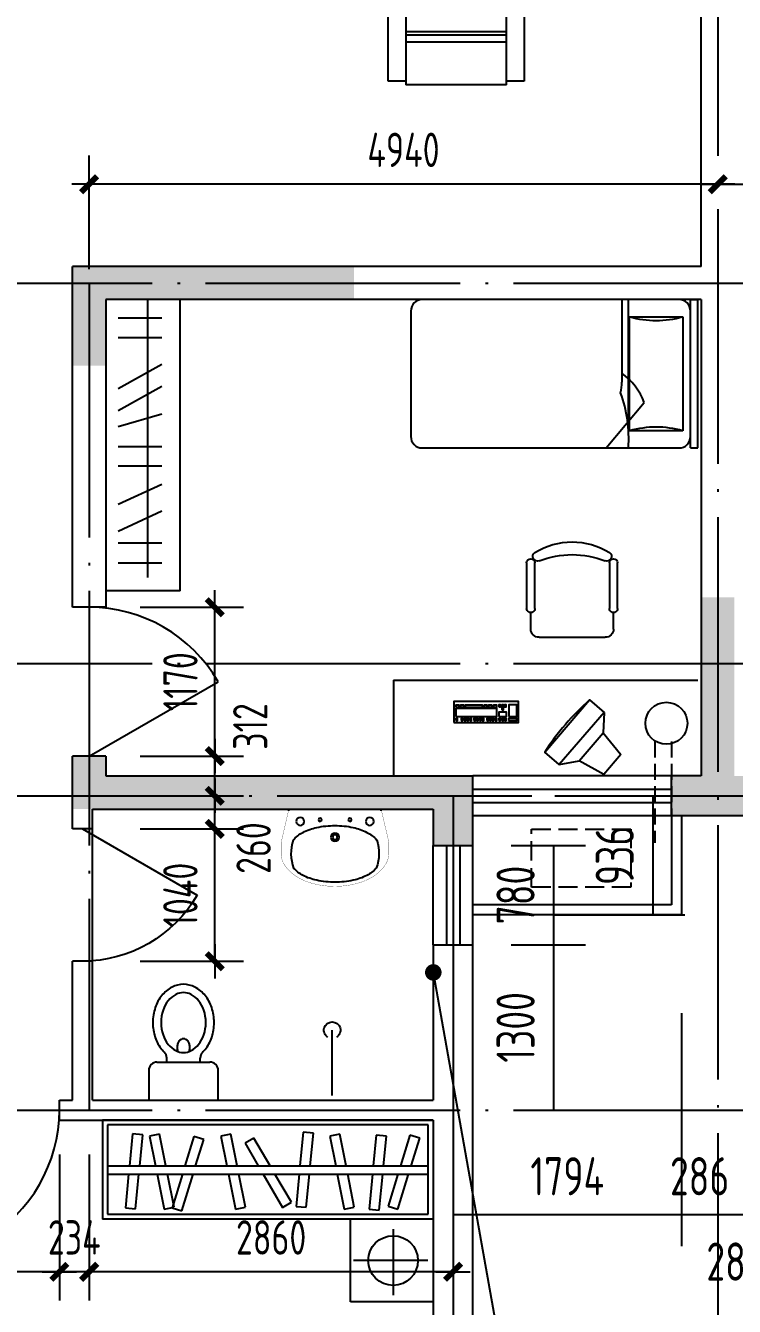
# Model space of a CAD drawing. Extents: x -726032 to 135930, y -151624 to 587044.
# Drawn here: x -463956 to -458387, y 466864 to 476930 of the extents above; entities that cross this region are included whole.
import ezdxf
from ezdxf.enums import TextEntityAlignment as Align

# ---------------------------------------------------------------- set-up
doc = ezdxf.new("R2010")
doc.units = 0
doc.header["$LTSCALE"] = 1000
doc.header["$MEASUREMENT"] = 0
doc.linetypes.add('DASH', pattern=[0.35, 0.25, -0.1])
doc.linetypes.add('DOTE', pattern=[2.42, 2, -0.2, 0.02, -0.2])
doc.layers.get('0').update_dxf_attribs({"linetype": 'CONTINUOUS'})
doc.layers.get('DEFPOINTS').update_dxf_attribs({"color": 1, "linetype": 'CONTINUOUS'})
for name, color, linetype in [('COLUMN', 170, 'CONTINUOUS'), ('DOTE', 8, 'DOTE'), ('GROUND', 45, 'CONTINUOUS'), ('LVTRY', 6, 'CONTINUOUS'), ('PUB_DIM', 245, 'CONTINUOUS'), ('ROOF', 4, 'CONTINUOUS'), ('WALL', 255, 'CONTINUOUS'), ('WINDOW', 155, 'CONTINUOUS'), ('WINDOW_TEXT', 7, 'CONTINUOUS'), ('家具', 252, 'CONTINUOUS'), ('引线', 213, 'CONTINUOUS'), ('空调', 245, 'CONTINUOUS')]:
    doc.layers.add(name, color=color, linetype=linetype)
doc.styles.add('DIM_FONT', font='isocp.shx', dxfattribs={"width": 0.8})
doc.styles.add('SIMPLEX', font='SIMPLEX.SHX')
doc.dimstyles.new('DIMA', dxfattribs={"dimtxt": 300, "dimasz": 1, "dimexe": 250, "dimexo": 300, "dimgap": 150, "dimtad": 1, "dimdec": 0, "dimzin": 0, "dimdsep": 46, "dimtxsty": 'DIM_FONT', "dimcen": 0.09, "dimse1": 1, "dimclrt": 142, "dimadec": 0, "dimazin": 0, "dimtfac": 1, "dimtdec": 0, "dimtix": 1, "dimtmove": 2, "dimatfit": 3, "dimfxl": 1, "dimtolj": 1, "dimtzin": 0, "dimarcsym": 0})
doc.dimstyles.new('DIMB', dxfattribs={"dimtxt": 300, "dimasz": 1, "dimexe": 250, "dimexo": 300, "dimgap": 150, "dimtad": 1, "dimdec": 0, "dimzin": 0, "dimdsep": 46, "dimtxsty": 'DIM_FONT', "dimcen": 0.09, "dimse2": 1, "dimclrt": 142, "dimadec": 0, "dimazin": 0, "dimtfac": 1, "dimtdec": 0, "dimtix": 1, "dimtmove": 2, "dimatfit": 3, "dimfxl": 1, "dimtolj": 1, "dimtzin": 0, "dimarcsym": 0})
doc.dimstyles.new('DIMN', dxfattribs={"dimtxt": 300, "dimasz": 1, "dimexe": 250, "dimexo": 300, "dimgap": 150, "dimtad": 1, "dimdec": 0, "dimzin": 0, "dimdsep": 46, "dimtxsty": 'DIM_FONT', "dimcen": 0.09, "dimclrt": 142, "dimadec": 0, "dimazin": 0, "dimtfac": 1, "dimtdec": 0, "dimtix": 1, "dimtmove": 2, "dimatfit": 3, "dimfxl": 1, "dimtolj": 1, "dimtzin": 0, "dimarcsym": 0})

# ---------------------------------------------------------------- blocks, each defined once
blk = doc.blocks.new('*D2424')
at = {"layer": 'DEFPOINTS', "color": 0, "transparency": 16777216}
for p in [(-458517, 469468), (-458231, 469468), (-458231, 467587)]:
    blk.add_point(p, dxfattribs=at)
at = {"layer": 'PUB_DIM', "color": 0, "lineweight": -2, "transparency": 16777216}
for p, q in [((-458231, 469168), (-458231, 467337)), ((-458518, 467587), (-458519, 467587)), ((-458517, 467587), (-458231, 467587)), ((-458230, 467587), (-458229, 467587))]:
    blk.add_line(p, q, dxfattribs=at)
at = {"layer": 'PUB_DIM', "color": 0, "transparency": 16777216}
for points in [[(-458518, 467587), (-458518, 467586), (-458517, 467587)], [(-458230, 467587), (-458230, 467586), (-458231, 467587)]]:
    blk.add_solid(points, dxfattribs=at)
at = {"layer": 'PUB_DIM', "color": 142, "transparency": 16777216, "insert": (-458374, 467216), "char_height": 300, "attachment_point": 5, "style": 'DIM_FONT'}
blk.add_mtext('\\A1;286', dxfattribs=at)
blk = doc.blocks.new('*D3767')
at = {"layer": 'DEFPOINTS', "color": 0, "transparency": 16777216}
for p in [(-458803, 469468), (-458517, 469468), (-458517, 467587)]:
    blk.add_point(p, dxfattribs=at)
at = {"layer": 'PUB_DIM', "color": 0, "lineweight": -2, "transparency": 16777216}
for p, q in [((-458803, 469168), (-458803, 467337)), ((-458804, 467587), (-458805, 467587)), ((-458803, 467587), (-458517, 467587)), ((-458516, 467587), (-458515, 467587))]:
    blk.add_line(p, q, dxfattribs=at)
at = {"layer": 'PUB_DIM', "color": 0, "transparency": 16777216}
for points in [[(-458804, 467587), (-458804, 467586), (-458803, 467587)], [(-458516, 467587), (-458516, 467586), (-458517, 467587)]]:
    blk.add_solid(points, dxfattribs=at)
at = {"layer": 'PUB_DIM', "color": 142, "transparency": 16777216, "insert": (-458660, 467887), "char_height": 300, "attachment_point": 5, "style": 'DIM_FONT'}
blk.add_mtext('\\A1;286', dxfattribs=at)
blk = doc.blocks.new('_LV5')
for p, q in [((210.1, 0), (-210.1, 0)), ((-210.1, 0), (-210.1, -180)), ((210.1, -180), (210.1, 0)), ((160.1, -230), (-160.1, -230)), ((-101.4, -230), (-101.4, -254.3)), ((101.4, -230), (101.4, -254.1))]:
    blk.add_line(p, q)
blk.add_lwpolyline([(-135.1, -469.4, 0.080312), (-123, -544.2, 0.089014), (-91.8, -601.5, 0.104918), (-45.6, -639.3, 0.119812), (0.1, -650.4, 0.119812), (45.8, -639.3, 0.104918), (92, -601.5, 0.089014), (123.2, -544.2, 0.080312), (135.3, -469.4, 0.080312), (123.2, -394.6, 0.089014), (92, -337.3, 0.104918), (45.8, -299.5, 0.119812), (0.1, -288.4, 0.119812), (-45.6, -299.5, 0.104918), (-91.8, -337.3, 0.089014), (-123, -394.6, 0.080312)], format="xyb", close=True)
for points in [[(-38.7, -318.5, 0.073567), (-35.6, -339.5, 0.084454), (-27.4, -356, 0.10642), (-14.1, -367.8, 0.129709), (0, -371.5, 0.129709), (14.1, -367.8, 0.10642), (27.4, -356, 0.084454), (35.6, -339.5, 0.073567), (38.7, -318.5, 0.073567), (35.6, -297.5, 0.014016), (34.7, -294.6, 0.10642)], [(-34.7, -294.7, 0.013578), (-35.6, -297.5, 0.073567), (-38.7, -318.5, 0.073567)]]:
    blk.add_lwpolyline(points, format="xyb")
for centre, radius, start, end in [((-160.1, -180), 50, 180, 270), ((160.1, -180), 50, 270, 0), ((52.2, -452.8), 234.6, 141.28635, 161.63333), ((20.4, -427.3), 193.8, 134.81437, 141.28635), ((-151.4, -254.3), 50, 314.81437, 0), ((151.4, -254.1), 50, 180, 225.25549), ((-20.2, -427.3), 193.8, 38.71365, 45.25549), ((-52, -452.8), 234.6, 18.36667, 38.71365), ((102.3, -469.4), 287.4, 161.63333, 180), ((-102.1, -469.4), 287.4, 0, 18.36667), ((102.3, -469.4), 287.4, 180, 198.36667), ((-102.1, -469.4), 287.4, 341.63333, 0), ((52.2, -486), 234.6, 198.36667, 218.71365), ((-52, -486), 234.6, 321.28635, 341.63333), ((20.4, -511.6), 193.8, 218.71365, 242.67141), ((0.1, -550.8), 149.6, 242.67141, 270), ((0.1, -550.8), 149.6, 270, 297.32859), ((-20.2, -511.6), 193.8, 297.32859, 321.28635)]:
    blk.add_arc(centre, radius, start, end)
blk = doc.blocks.new('*D2426')
at = {"layer": 'DEFPOINTS', "color": 0, "transparency": 16777216}
for p in [(-460441, 469707), (-459806, 469707), (-460441, 468407)]:
    blk.add_point(p, dxfattribs=at)
at = {"layer": 'PUB_DIM', "color": 0, "lineweight": -2, "transparency": 16777216}
for p, q in [((-460141, 469707), (-459556, 469707)), ((-459806, 468408), (-459806, 469706))]:
    blk.add_line(p, q, dxfattribs=at)
at = {"layer": 'PUB_DIM', "color": 0, "transparency": 16777216}
for points in [[(-459806, 469706), (-459806, 469706), (-459806, 469707)], [(-459806, 468408), (-459806, 468408), (-459806, 468407)]]:
    blk.add_solid(points, dxfattribs=at)
at = {"layer": 'PUB_DIM', "color": 142, "transparency": 16777216, "insert": (-460106, 469057), "char_height": 300, "attachment_point": 5, "rotation": 90, "style": 'DIM_FONT'}
blk.add_mtext('\\A1;1300', dxfattribs=at)
blk = doc.blocks.new('*D1191')
at = {"layer": 'DEFPOINTS', "color": 0, "transparency": 16777216}
for p in [(-460597, 469468), (-458803, 469468), (-458803, 467587)]:
    blk.add_point(p, dxfattribs=at)
at = {"layer": 'PUB_DIM', "color": 0, "lineweight": -2, "transparency": 16777216}
for p, q in [((-460597, 469168), (-460597, 467337)), ((-458803, 469168), (-458803, 467337)), ((-460596, 467587), (-458804, 467587))]:
    blk.add_line(p, q, dxfattribs=at)
at = {"layer": 'PUB_DIM', "color": 0, "transparency": 16777216}
for points in [[(-460596, 467587), (-460596, 467586), (-460597, 467587)], [(-458804, 467587), (-458804, 467586), (-458803, 467587)]]:
    blk.add_solid(points, dxfattribs=at)
at = {"layer": 'PUB_DIM', "color": 142, "transparency": 16777216, "insert": (-459700, 467887), "char_height": 300, "attachment_point": 5, "style": 'DIM_FONT'}
blk.add_mtext('\\A1;1794', dxfattribs=at)
blk = doc.blocks.new('_LV10')
blk.add_line((0, -37), (0, -432))
blk.add_arc((0, -432), 50, 121.03319, 58.96681)
blk = doc.blocks.new('_DIMX')
blk.add_line((-150, 0), (150, 0))
at = {"const_width": 50}
blk.add_lwpolyline([(-70, -70), (70, 70)], dxfattribs=at)
blk = doc.blocks.new('*D2429')
at = {"layer": 'DEFPOINTS', "color": 0, "transparency": 16777216}
for p in [(-463457, 468329), (-460597, 468329), (-463457, 467136)]:
    blk.add_point(p, dxfattribs=at)
at = {"layer": 'PUB_DIM', "color": 0, "lineweight": -2, "transparency": 16777216}
for p, q in [((-463457, 468059), (-463457, 466911)), ((-460598, 467136), (-463456, 467136))]:
    blk.add_line(p, q, dxfattribs=at)
at = {"layer": 'PUB_DIM', "color": 0, "lineweight": -2, "transparency": 16777216, "xscale": 0.9, "yscale": 0.9, "zscale": 0.9, "rotation": 180}
blk.add_blockref('_DIMX', (-463457, 467136), dxfattribs=at)
at = {"layer": 'PUB_DIM', "color": 0, "lineweight": -2, "transparency": 16777216, "xscale": 0.9, "yscale": 0.9, "zscale": 0.9}
blk.add_blockref('_DIMX', (-460597, 467136), dxfattribs=at)
at = {"layer": 'PUB_DIM', "color": 142, "transparency": 16777216, "insert": (-462027, 467406), "char_height": 270, "attachment_point": 5, "style": 'DIM_FONT'}
blk.add_mtext('\\A1;2860', dxfattribs=at)
blk = doc.blocks.new('*D2430')
at = {"layer": 'DEFPOINTS', "color": 0, "transparency": 16777216}
for p in [(-464861, 468329), (-463691, 468329), (-464861, 467136)]:
    blk.add_point(p, dxfattribs=at)
at = {"layer": 'PUB_DIM', "color": 0, "lineweight": -2, "transparency": 16777216}
for p, q in [((-464861, 468059), (-464861, 466911)), ((-463692, 467136), (-464860, 467136))]:
    blk.add_line(p, q, dxfattribs=at)
at = {"layer": 'PUB_DIM', "color": 0, "lineweight": -2, "transparency": 16777216, "xscale": 0.9, "yscale": 0.9, "zscale": 0.9, "rotation": 180}
blk.add_blockref('_DIMX', (-464861, 467136), dxfattribs=at)
at = {"layer": 'PUB_DIM', "color": 0, "lineweight": -2, "transparency": 16777216, "xscale": 0.9, "yscale": 0.9, "zscale": 0.9}
blk.add_blockref('_DIMX', (-463691, 467136), dxfattribs=at)
at = {"layer": 'PUB_DIM', "color": 142, "transparency": 16777216, "insert": (-464276, 467406), "char_height": 270, "attachment_point": 5, "style": 'DIM_FONT'}
blk.add_mtext('\\A1;1170', dxfattribs=at)
blk = doc.blocks.new('_DBLK')
blk.add_line((-0.5, 0), (0, -0.866))
blk.add_arc((-0.5, 0), 1, 300, 0)
at = {"layer": 'WINDOW_TEXT', "style": 'SIMPLEX', "flags": 9}
blk.add_attdef('A', text='', height=1, dxfattribs=at).set_placement((0, 1.5), align=Align.MIDDLE)
blk = doc.blocks.new('*D2431')
at = {"layer": 'DEFPOINTS', "color": 0, "transparency": 16777216}
for p in [(-463691, 468329), (-463457, 468329), (-463691, 467136)]:
    blk.add_point(p, dxfattribs=at)
at = {"layer": 'PUB_DIM', "color": 0, "lineweight": -2, "transparency": 16777216}
for p, q in [((-463691, 468059), (-463691, 466911)), ((-463692, 467136), (-463693, 467136)), ((-463457, 467136), (-463691, 467136)), ((-463456, 467136), (-463455, 467136))]:
    blk.add_line(p, q, dxfattribs=at)
at = {"layer": 'PUB_DIM', "color": 0, "lineweight": -2, "transparency": 16777216, "xscale": 0.9, "yscale": 0.9, "zscale": 0.9}
blk.add_blockref('_DIMX', (-463691, 467136), dxfattribs=at)
at = {"layer": 'PUB_DIM', "color": 0, "lineweight": -2, "transparency": 16777216, "xscale": 0.9, "yscale": 0.9, "zscale": 0.9, "rotation": 180}
blk.add_blockref('_DIMX', (-463457, 467136), dxfattribs=at)
at = {"layer": 'PUB_DIM', "color": 142, "transparency": 16777216, "insert": (-463574, 467406), "char_height": 270, "attachment_point": 5, "style": 'DIM_FONT'}
blk.add_mtext('\\A1;234', dxfattribs=at)
blk = doc.blocks.new('*D2446')
at = {"layer": 'DEFPOINTS', "color": 0, "transparency": 16777216}
for p in [(-453577, 475684), (-458517, 474747), (-453577, 474747)]:
    blk.add_point(p, dxfattribs=at)
at = {"layer": 'PUB_DIM', "color": 0, "lineweight": -2, "transparency": 16777216}
for p, q in [((-453577, 475017), (-453577, 475909)), ((-458516, 475684), (-453578, 475684))]:
    blk.add_line(p, q, dxfattribs=at)
at = {"layer": 'PUB_DIM', "color": 0, "lineweight": -2, "transparency": 16777216, "xscale": 0.9, "yscale": 0.9, "zscale": 0.9, "rotation": 180}
blk.add_blockref('_DIMX', (-458517, 475684), dxfattribs=at)
at = {"layer": 'PUB_DIM', "color": 0, "lineweight": -2, "transparency": 16777216, "xscale": 0.9, "yscale": 0.9, "zscale": 0.9}
blk.add_blockref('_DIMX', (-453577, 475684), dxfattribs=at)
at = {"layer": 'PUB_DIM', "color": 142, "transparency": 16777216, "insert": (-456047, 475954), "char_height": 270, "attachment_point": 5, "style": 'DIM_FONT'}
blk.add_mtext('\\A1;4940', dxfattribs=at)
blk = doc.blocks.new('*D2447')
at = {"layer": 'DEFPOINTS', "color": 0, "transparency": 16777216}
for p in [(-463327, 472359), (-462470, 472359), (-463327, 471189)]:
    blk.add_point(p, dxfattribs=at)
at = {"layer": 'PUB_DIM', "color": 0, "lineweight": -2, "transparency": 16777216}
for p, q in [((-463057, 472359), (-462245, 472359)), ((-462470, 471190), (-462470, 472358))]:
    blk.add_line(p, q, dxfattribs=at)
at = {"layer": 'PUB_DIM', "color": 0, "lineweight": -2, "transparency": 16777216, "xscale": 0.9, "yscale": 0.9, "zscale": 0.9}
for p, rotation in [((-462470, 472359), 90), ((-462470, 471189), 270)]:
    blk.add_blockref('_DIMX', p, dxfattribs=dict(at, rotation=rotation))
at = {"layer": 'PUB_DIM', "color": 142, "transparency": 16777216, "insert": (-462740, 471774), "char_height": 270, "attachment_point": 5, "rotation": 90, "style": 'DIM_FONT'}
blk.add_mtext('\\A1;1170', dxfattribs=at)
blk = doc.blocks.new('*D2448')
at = {"layer": 'DEFPOINTS', "color": 0, "transparency": 16777216}
for p in [(-463327, 471189), (-462470, 471189), (-463327, 470877)]:
    blk.add_point(p, dxfattribs=at)
at = {"layer": 'PUB_DIM', "color": 0, "lineweight": -2, "transparency": 16777216}
for p, q in [((-463057, 471189), (-462245, 471189)), ((-462470, 470878), (-462470, 471188))]:
    blk.add_line(p, q, dxfattribs=at)
at = {"layer": 'PUB_DIM', "color": 0, "lineweight": -2, "transparency": 16777216, "xscale": 0.9, "yscale": 0.9, "zscale": 0.9}
for p, rotation in [((-462470, 471189), 90), ((-462470, 470877), 270)]:
    blk.add_blockref('_DIMX', p, dxfattribs=dict(at, rotation=rotation))
at = {"layer": 'PUB_DIM', "color": 142, "transparency": 16777216, "insert": (-462191, 471422), "char_height": 270, "attachment_point": 5, "rotation": 90, "style": 'DIM_FONT'}
blk.add_mtext('\\A1;312', dxfattribs=at)
blk = doc.blocks.new('*D2449')
at = {"layer": 'DEFPOINTS', "color": 0, "transparency": 16777216}
for p in [(-463327, 470877), (-462470, 470877), (-463327, 470617)]:
    blk.add_point(p, dxfattribs=at)
at = {"layer": 'PUB_DIM', "color": 0, "lineweight": -2, "transparency": 16777216}
for p, q in [((-463057, 470877), (-462245, 470877)), ((-462470, 470878), (-462470, 470879)), ((-462470, 470617), (-462470, 470877)), ((-462470, 470616), (-462470, 470615))]:
    blk.add_line(p, q, dxfattribs=at)
at = {"layer": 'PUB_DIM', "color": 0, "lineweight": -2, "transparency": 16777216, "xscale": 0.9, "yscale": 0.9, "zscale": 0.9}
for p, rotation in [((-462470, 470877), 270), ((-462470, 470617), 90)]:
    blk.add_blockref('_DIMX', p, dxfattribs=dict(at, rotation=rotation))
at = {"layer": 'PUB_DIM', "color": 142, "transparency": 16777216, "insert": (-462165, 470466), "char_height": 270, "attachment_point": 5, "rotation": 90, "style": 'DIM_FONT'}
blk.add_mtext('\\A1;260', dxfattribs=at)
blk = doc.blocks.new('*D1208')
at = {"layer": 'DEFPOINTS', "color": 0, "transparency": 16777216}
for p in [(-463327, 470617), (-462470, 470617), (-463327, 469577)]:
    blk.add_point(p, dxfattribs=at)
at = {"layer": 'PUB_DIM', "color": 0, "lineweight": -2, "transparency": 16777216}
for p, q in [((-463057, 470617), (-462245, 470617)), ((-462470, 469578), (-462470, 470616)), ((-463057, 469577), (-462245, 469577))]:
    blk.add_line(p, q, dxfattribs=at)
at = {"layer": 'PUB_DIM', "color": 0, "lineweight": -2, "transparency": 16777216, "xscale": 0.9, "yscale": 0.9, "zscale": 0.9}
for p, rotation in [((-462470, 470617), 90), ((-462470, 469577), 270)]:
    blk.add_blockref('_DIMX', p, dxfattribs=dict(at, rotation=rotation))
at = {"layer": 'PUB_DIM', "color": 142, "transparency": 16777216, "insert": (-462740, 470097), "char_height": 270, "attachment_point": 5, "rotation": 90, "style": 'DIM_FONT'}
blk.add_mtext('\\A1;1040', dxfattribs=at)
blk = doc.blocks.new('M_E11')
for p, q in [((-280, -10), (-280, 0)), ((280, 0), (280, -10)), ((-250.5, -188.9), (-250.5, -185.7)), ((-247.8, -182.8), (-250.2, -184.9))]:
    blk.add_line(p, q)
at = {"const_width": 1.5}
for points in [[(-280, 0), (280, 0)], [(-325.7, -199.5), (-280, -5)], [(325.7, -203.7), (280, -5)]]:
    blk.add_lwpolyline(points, dxfattribs=at)
for points in [[(253, -188.3, 0.098208), (193.2, -140.8, 0.066287), (110.4, -111.4, 0.052428), (0, -99.8, 0.052428), (-110.4, -111.4, 0.066287), (-193.2, -140.8, 0.093876), (-250.8, -185.7, 0.171377)], [(-249.5, -357.7, 0.091341), (-193.2, -401.2, 0.066287), (-110.4, -430.6, 0.052428), (0, -442.2, 0.052428), (110.4, -430.6, 0.066287), (193.2, -401.2, 0.091756), (249.7, -357.5, 0.171377)]]:
    blk.add_lwpolyline(points, format="xyb")
for points in [[(-325.7, -199.5, 0.008223), (-325.7, -203.7, 0.149285)], [(-325.7, -265.7, 0.149285), (-304.4, -336.6, 0.107079), (-230.9, -407.7, 0.075625), (-131, -450.5, 0.062436), (-0.8, -467.3, 0.062436), (129.6, -451.5, 0.075625), (229.8, -409.6, 0.107079), (303.8, -339.1, 0.149285), (325.7, -268.3, 0.005205), (325.7, -265.7, 0.086596)]]:
    blk.add_lwpolyline(points, format="xyb", dxfattribs=at)
at = {"const_width": 1.5, "flags": 128}
for points in [[(-325.7, -203.7), (-325.7, -268.3)], [(325.7, -203.7), (325.7, -268.3)]]:
    blk.add_lwpolyline(points, dxfattribs=at)
at = {"flags": 128}
for points in [[(-253, -188.3, 0.172546), (-249.7, -357.5, 0.726395)], [(253, -188.3, -0.172546), (249.7, -357.5, -0.726395)]]:
    blk.add_lwpolyline(points, format="xyb", dxfattribs=at)
for centre, radius in [((-210, -75), 24), ((-210, -75), 24), ((-210, -75), 24), ((-90, -65), 10), ((90, -65), 10), ((210, -75), 24), ((0, -170), 25), ((0, -170), 15)]:
    blk.add_circle(centre, radius)
blk.add_arc((-249.5, -185.7), 1, 131.32236, 180)
at = {"width": 0.8, "flags": 9}
for tag in ['XSIZE', 'YSIZE']:
    blk.add_attdef(tag, (0, 0), '', height=0.5, dxfattribs=at)
blk = doc.blocks.new('_WBLK')
for p, q in [((-0.5, 0.5), (0.5, 0.5)), ((0.5, 0.1667), (-0.5, 0.1667)), ((0.5, -0.1667), (-0.5, -0.1667)), ((-0.5, -0.5), (0.5, -0.5))]:
    blk.add_line(p, q)
at = {"layer": 'WINDOW_TEXT', "style": 'SIMPLEX', "flags": 9}
blk.add_attdef('A', text='', height=1, dxfattribs=at).set_placement((0, 1.5), align=Align.MIDDLE)
blk = doc.blocks.new('*D2456')
at = {"layer": 'DEFPOINTS', "color": 0, "transparency": 16777216}
for p in [(-463457, 475684), (-463457, 474747), (-458517, 474747)]:
    blk.add_point(p, dxfattribs=at)
at = {"layer": 'PUB_DIM', "color": 0, "lineweight": -2, "transparency": 16777216}
for p, q in [((-463457, 475017), (-463457, 475909)), ((-458518, 475684), (-463456, 475684))]:
    blk.add_line(p, q, dxfattribs=at)
at = {"layer": 'PUB_DIM', "color": 0, "lineweight": -2, "transparency": 16777216, "xscale": 0.9, "yscale": 0.9, "zscale": 0.9, "rotation": 180}
blk.add_blockref('_DIMX', (-463457, 475684), dxfattribs=at)
at = {"layer": 'PUB_DIM', "color": 0, "lineweight": -2, "transparency": 16777216, "xscale": 0.9, "yscale": 0.9, "zscale": 0.9}
blk.add_blockref('_DIMX', (-458517, 475684), dxfattribs=at)
at = {"layer": 'PUB_DIM', "color": 142, "transparency": 16777216, "insert": (-460987, 475954), "char_height": 270, "attachment_point": 5, "style": 'DIM_FONT'}
blk.add_mtext('\\A1;4940', dxfattribs=at)
blk = doc.blocks.new('*D1213')
at = {"layer": 'DEFPOINTS', "color": 0, "transparency": 16777216}
for p in [(-460441, 470487), (-459806, 470487), (-460441, 469707)]:
    blk.add_point(p, dxfattribs=at)
at = {"layer": 'PUB_DIM', "color": 0, "lineweight": -2, "transparency": 16777216}
for p, q in [((-460141, 470487), (-459556, 470487)), ((-459806, 469708), (-459806, 470486)), ((-460141, 469707), (-459556, 469707))]:
    blk.add_line(p, q, dxfattribs=at)
at = {"layer": 'PUB_DIM', "color": 0, "transparency": 16777216}
for points in [[(-459806, 470486), (-459806, 470486), (-459806, 470487)], [(-459806, 469708), (-459806, 469708), (-459806, 469707)]]:
    blk.add_solid(points, dxfattribs=at)
at = {"layer": 'PUB_DIM', "color": 142, "transparency": 16777216, "insert": (-460106, 470097), "char_height": 300, "attachment_point": 5, "rotation": 90, "style": 'DIM_FONT'}
blk.add_mtext('\\A1;780', dxfattribs=at)
blk = doc.blocks.new('*D1214')
at = {"layer": 'DEFPOINTS', "color": 0, "transparency": 16777216}
for p in [(-460097, 470877), (-460097, 469941), (-459027, 469941)]:
    blk.add_point(p, dxfattribs=at)
at = {"layer": 'PUB_DIM', "color": 0, "lineweight": -2, "transparency": 16777216}
for p, q in [((-459797, 470877), (-458777, 470877)), ((-459027, 470876), (-459027, 469942)), ((-459797, 469941), (-458777, 469941))]:
    blk.add_line(p, q, dxfattribs=at)
at = {"layer": 'PUB_DIM', "color": 0, "transparency": 16777216}
for points in [[(-459027, 470876), (-459026, 470876), (-459027, 470877)], [(-459027, 469942), (-459026, 469942), (-459027, 469941)]]:
    blk.add_solid(points, dxfattribs=at)
at = {"layer": 'PUB_DIM', "color": 142, "transparency": 16777216, "insert": (-459327, 470409), "char_height": 300, "attachment_point": 5, "rotation": 90, "style": 'DIM_FONT'}
blk.add_mtext('\\A1;936', dxfattribs=at)
blk = doc.blocks.new('M_C32CXI')
for p, q in [((-188.1, 275), (86.9, 275)), ((211.9, 250), (111.9, 250)), ((86.9, 225), (-188.1, 225)), ((261.9, 200), (261.9, -200)), ((-188.1, -225), (86.9, -225)), ((86.9, -275), (-188.1, -275)), ((211.9, -250), (111.9, -250))]:
    blk.add_line(p, q)
for centre, radius, start, end in [((-226.8, 210.2), 28.1, 338.76069, 148.10921), ((-188.1, 250), 25, 90, 270), ((86.9, 250), 25, 270, 90), ((211.9, 200), 50, 0, 90), ((111, 0), 425.9, 148.10921, 211.89079), ((314, 0), 552.1, 158.76069, 201.23931), ((-226.8, -210.2), 28.1, 211.89079, 21.23931), ((-188.1, -250), 25, 90, 270), ((86.9, -250), 25, 270, 90), ((211.9, -200), 50, 270, 0)]:
    blk.add_arc(centre, radius, start, end)
at = {"width": 0.8, "flags": 9}
for tag in ['XSIZE', 'YSIZE']:
    blk.add_attdef(tag, (0, 0), '', height=0.5, dxfattribs=at)
blk = doc.blocks.new('A$C3D9F154E')
at = {"layer": '家具', "linetype": 'ByBlock'}
for p, q in [((1000, 3110), (1108.1, 3110)), ((1000, 2634.5), (1000, 3110)), ((1108.1, 3131.6), (1108.1, 2418.4)), ((1108.1, 3131.6), (1715, 3131.6)), ((1715, 2418.4), (1715, 3131.6)), ((1715, 3110), (1823.1, 3110)), ((1823.1, 3110), (1823.1, 2634.5)), ((1715, 2872.2), (1108.1, 2872.2)), ((1715, 2829), (1108.1, 2829)), ((1715, 2809.7), (1108.1, 2809.7)), ((1043.3, 2612.9), (1000, 2634.5)), ((1086.5, 2612.9), (1108.1, 2634.5)), ((1736.6, 2612.9), (1715, 2634.5)), ((1823.1, 2634.5), (1779.8, 2612.9)), ((1043.3, 2612.9), (1086.5, 2612.9)), ((1043.3, 2612.9), (1043.3, 2548)), ((1779.8, 2612.9), (1736.6, 2612.9)), ((1779.8, 2612.9), (1779.8, 2548)), ((1108.1, 2548), (1043.3, 2548)), ((1779.8, 2548), (1715, 2548)), ((1715, 2418.4), (1108.1, 2418.4)), ((1108.1, 0), (1108.1, 713.2)), ((1715, 713.2), (1108.1, 713.2)), ((1715, 713.2), (1715, 0)), ((1043.3, 518.7), (1043.3, 583.5)), ((1108.1, 583.5), (1043.3, 583.5)), ((1779.8, 583.5), (1715, 583.5)), ((1779.8, 518.7), (1779.8, 583.5)), ((1043.3, 518.7), (1000, 497.1)), ((1000, 497.1), (1000, 21.6)), ((1043.3, 518.7), (1086.5, 518.7)), ((1086.5, 518.7), (1108.1, 497.1)), ((1736.6, 518.7), (1715, 497.1)), ((1779.8, 518.7), (1736.6, 518.7)), ((1823.1, 497.1), (1779.8, 518.7)), ((1823.1, 21.6), (1823.1, 497.1)), ((1715, 321.9), (1108.1, 321.9)), ((1715, 302.6), (1108.1, 302.6)), ((1715, 259.4), (1108.1, 259.4)), ((1000, 21.6), (1108.1, 21.6)), ((1108.1, 0), (1715, 0)), ((1715, 21.6), (1823.1, 21.6))]:
    blk.add_line(p, q, dxfattribs=at)
at = {"layer": '家具'}
for p, q in [((545.9, 2267.8), (545.9, 2224.6)), ((610.7, 2203), (43.2, 2203)), ((64.8, 693.4), (64.8, 2203)), ((216.1, 2203), (216.1, 693.4)), ((259.4, 2203), (259.4, 693.4)), ((364.5, 2203), (364.5, 693.4)), ((545.9, 2224.6), (559, 2203)), ((1183.6, 2109.5), (1611.1, 2109.5)), ((1140.8, 2066.8), (1140.8, 1043.5)), ((1653.8, 2066.8), (1653.8, 1043.5)), ((1192.1, 1968.4), (1192.1, 1141.8)), ((1226.3, 2002.6), (1568.3, 2002.6)), ((1231.6, 2002.6), (1602.5, 1591.7)), ((1410.7, 2002.6), (1602.5, 1770.8)), ((1602.5, 1968.4), (1602.5, 1141.8)), ((1192.1, 1741.3), (1602.5, 1330.9)), ((575.2, 1665.9), (64.8, 1665.9)), ((1192.1, 1609.6), (1602.5, 1199.2)), ((1192.1, 1307.4), (1391.9, 1107.6)), ((575.2, 1190.4), (64.8, 1190.4)), ((1226.3, 1107.6), (1568.3, 1107.6)), ((1183.6, 1000.8), (1611.1, 1000.8)), ((617.6, 693.4), (43.2, 693.4)), ((552.8, 671.7), (559, 693.4)), ((552.8, 628.5), (552.8, 671.7))]:
    blk.add_line(p, q, dxfattribs=at)
blk.add_lwpolyline([(21.6, 585.3), (21.6, 693.4), (0, 693.4), (0, 2203), (21.6, 2203), (21.6, 2311.1), (559, 2311.1), (545.9, 2267.8), (610.7, 2267.8), (610.7, 2203), (575.2, 2203), (575.2, 693.4), (617.6, 693.4), (617.6, 628.5), (552.8, 628.5), (559, 585.3)], close=True, dxfattribs=at)
for centre, radius, start, end in [((1183.6, 2066.8), 42.8, 89.99998, 179.99998), ((1611.1, 2066.8), 42.8, 359.99998, 89.99998), ((1226.3, 1968.4), 34.2, 89.99998, 179.99998), ((1568.3, 1968.4), 34.2, 359.99998, 89.99998), ((1226.3, 1141.8), 34.2, 179.99998, 269.99998), ((1568.3, 1141.8), 34.2, 269.99998, 359.99998), ((1183.6, 1043.5), 42.8, 179.99998, 269.99998), ((1611.1, 1043.5), 42.8, 269.99998, 359.99998)]:
    blk.add_arc(centre, radius, start, end, dxfattribs=at)

msp = doc.modelspace()

# ---------------------------------------------------------------- linework, layer by layer
at = {"layer": 'COLUMN'}
for points in [[(-463586.9, 475036.9), (-463326.9, 474776.9), (-461376.9, 475036.9), (-461376.9, 474776.9)], [(-463586.9, 475036.9), (-463586.9, 474256.9), (-463326.9, 474776.9), (-463326.9, 474256.9)], [(-458646.9, 472436.9), (-458646.9, 471032.9), (-458386.9, 472436.9), (-458386.9, 471032.9)], [(-463326.9, 471188.9), (-463586.9, 471188.9), (-463326.9, 471032.9), (-463586.9, 470772.9)], [(-463586.9, 470772.9), (-463326.9, 471032.9), (-460752.9, 470772.9), (-460440.9, 471032.9)], [(-460752.9, 470772.9), (-460752.9, 470486.9), (-460440.9, 471032.9), (-460440.9, 470486.9)], [(-458880.9, 471032.9), (-458880.9, 470720.9), (-458152.9, 471032.9), (-458152.9, 470720.9)]]:
    msp.add_solid(points, dxfattribs=at)
at = {"layer": 'DOTE'}
for p, q in [((-458516.9, 490006.5), (-458516.9, 459534.9)), ((-481902.2, 474906.9), (-412270.4, 474906.9)), ((-463456.9, 474906.9), (-463456.9, 468406.9)), ((-481902.2, 471916.9), (-412270.4, 471916.9)), ((-481338.6, 470876.9), (-412270.4, 470876.9)), ((-460596.9, 470876.9), (-460596.9, 459534.9)), ((-481902.2, 468406.9), (-412270.4, 468406.9))]:
    msp.add_line(p, q, dxfattribs=at)
at = {"layer": 'GROUND'}
msp.add_line((-463430.9, 469576.9), (-463430.9, 470616.9), dxfattribs=at)
at = {"layer": 'ROOF'}
for p, q in [((-458880.9, 470720.9), (-458880.9, 470018.9)), ((-458802.9, 470720.9), (-458802.9, 469940.9)), ((-458880.9, 470018.9), (-460440.9, 470018.9)), ((-458802.9, 469940.9), (-460440.9, 469940.9))]:
    msp.add_line(p, q, dxfattribs=at)
at = {"layer": 'WALL'}
for p, q in [((-458646.9, 475036.9), (-458646.9, 480600.9)), ((-463586.9, 472358.9), (-463586.9, 475036.9)), ((-458646.9, 475036.9), (-463586.9, 475036.9)), ((-463326.9, 474776.9), (-463326.9, 472358.9)), ((-458646.9, 474776.9), (-463326.9, 474776.9)), ((-458646.9, 474776.9), (-458646.9, 471032.9)), ((-463326.9, 472358.9), (-463586.9, 472358.9)), ((-463586.9, 470616.9), (-463586.9, 471188.9)), ((-463326.9, 471188.9), (-463586.9, 471188.9)), ((-463326.9, 471188.9), (-463326.9, 471032.9)), ((-463326.9, 471032.9), (-460440.9, 471032.9)), ((-460440.9, 470486.9), (-460440.9, 471032.9)), ((-458880.9, 470720.9), (-458880.9, 471032.9)), ((-458646.9, 471032.9), (-458880.9, 471032.9)), ((-463430.9, 470772.9), (-460752.9, 470772.9)), ((-463430.9, 470616.9), (-463430.9, 470772.9)), ((-460752.9, 470772.9), (-460752.9, 470486.9)), ((-458152.9, 470720.9), (-458880.9, 470720.9)), ((-463430.9, 470616.9), (-463586.9, 470616.9)), ((-460752.9, 470486.9), (-460440.9, 470486.9)), ((-460752.9, 469706.9), (-460752.9, 468484.9)), ((-460752.9, 469706.9), (-460440.9, 469706.9)), ((-460440.9, 462920.9), (-460440.9, 469706.9)), ((-463586.9, 468484.9), (-463586.9, 469576.9)), ((-463430.9, 469576.9), (-463586.9, 469576.9)), ((-463430.9, 468484.9), (-463430.9, 469576.9)), ((-463690.9, 468328.9), (-463690.9, 468484.9)), ((-463690.9, 468484.9), (-463586.9, 468484.9)), ((-463430.9, 468484.9), (-460752.9, 468484.9)), ((-463690.9, 468328.9), (-460752.9, 468328.9)), ((-460752.9, 468328.9), (-460752.9, 463232.9))]:
    msp.add_line(p, q, dxfattribs=at)
at = {"layer": '家具'}
for p, q in [((-462999.9, 474776.9), (-462999.9, 472593.7)), ((-462741.9, 472488.9), (-462741.9, 474776.9)), ((-458822.4, 474776.9), (-460839.9, 474776.9)), ((-459270.9, 474776.9), (-459270.9, 474127.6)), ((-459220.2, 474776.9), (-459220.2, 473820.1)), ((-458732.7, 474776.9), (-458672.9, 474776.9)), ((-458732.7, 473610.8), (-458732.7, 474776.9)), ((-458672.9, 473610.8), (-458672.9, 474776.9)), ((-463228.4, 474633), (-462887.1, 474633)), ((-460929.6, 474687.2), (-460929.6, 473700.5)), ((-459211.1, 474642.4), (-458792.5, 474642.4)), ((-459211.1, 473745.4), (-459211.1, 474642.4)), ((-458792.5, 474642.4), (-458792.5, 473745.4)), ((-463228.4, 474479.9), (-462887.1, 474479.9)), ((-463228.4, 474077.4), (-462887.1, 474269.2)), ((-463228.4, 473905.7), (-462887.1, 474097.5)), ((-459395.4, 473611.2), (-459095.2, 473967.7)), ((-463228.4, 473780.5), (-462887.1, 473879.5)), ((-458792.5, 473745.4), (-459211.1, 473745.4)), ((-463228.4, 473622.7), (-462887.1, 473622.7)), ((-460839.9, 473610.8), (-458822.4, 473610.8)), ((-458732.7, 473610.8), (-458672.9, 473610.8)), ((-463228.4, 473469.6), (-462887.1, 473469.6)), ((-463228.4, 473168.1), (-462887.1, 473327.4)), ((-463228.4, 472956.7), (-462887.1, 473116.1)), ((-463228.4, 472866.5), (-462887.1, 472866.5)), ((-463228.4, 472708.8), (-462887.1, 472708.8)), ((-462741.9, 472488.9), (-463326.9, 472488.9)), ((-461066.7, 471786.1), (-461066.7, 471032.9)), ((-461066.7, 471786.1), (-458672.9, 471786.1)), ((-459410.8, 471533.1), (-459418.3, 471372.8)), ((-459762.4, 471122.7), (-459606.8, 471152.8)), ((-460752.9, 468328.9), (-463352.9, 468328.9)), ((-463352.9, 468328.9), (-463352.9, 467548.9)), ((-460791.9, 468289.9), (-463313.9, 468289.9)), ((-463313.9, 468289.9), (-463313.9, 467587.9)), ((-460791.9, 467587.9), (-460791.9, 468289.9)), ((-460752.9, 468328.9), (-460752.9, 466898.9)), ((-463116.3, 468221.5), (-463140.8, 467969)), ((-463036.5, 468213.7), (-463116.3, 468221.5)), ((-463060.1, 467969), (-463036.5, 468213.7)), ((-462904.5, 468219), (-462983.2, 468203.3)), ((-462983.2, 468203.3), (-462936.4, 467969)), ((-462854.5, 467969), (-462904.5, 468219)), ((-462633.5, 468198.5), (-462704, 467969)), ((-462556.8, 468174.9), (-462633.5, 468198.5)), ((-462342.6, 468219), (-462421.4, 468203.3)), ((-462421.4, 468203.3), (-462374.5, 467969)), ((-462292.7, 467969), (-462342.6, 468219)), ((-462162.7, 468187.5), (-462232, 468147.1)), ((-462035.2, 467969), (-462162.7, 468187.5)), ((-461774.8, 468232.9), (-461800.3, 467969)), ((-461694.9, 468225.2), (-461774.8, 468232.9)), ((-461719.7, 467969), (-461694.9, 468225.2)), ((-461488.1, 468219), (-461566.8, 468203.3)), ((-461566.8, 468203.3), (-461519.9, 467969)), ((-461438.1, 467969), (-461488.1, 468219)), ((-461201.5, 468210), (-461224.8, 467969)), ((-461121.6, 468202.3), (-461201.5, 468210)), ((-461144.2, 467969), (-461121.6, 468202.3)), ((-460936.5, 468209.9), (-461010.6, 467969)), ((-460859.8, 468186.3), (-460936.5, 468209.9)), ((-460926.6, 467969), (-460859.8, 468186.3)), ((-462620.1, 467969), (-462556.8, 468174.9)), ((-462232, 468147.1), (-462128.2, 467969)), ((-463313.9, 467969), (-460791.9, 467969)), ((-463313.9, 467904), (-460791.9, 467904)), ((-463147.1, 467904), (-463172.7, 467639)), ((-463092.8, 467631.3), (-463066.4, 467904)), ((-462923.4, 467904), (-462868.5, 467629.5)), ((-462789.8, 467645.2), (-462841.5, 467904)), ((-462724, 467904), (-462805.5, 467639.1)), ((-462728.7, 467615.5), (-462640.1, 467904)), ((-462361.5, 467904), (-462306.7, 467629.5)), ((-462228, 467645.2), (-462279.7, 467904)), ((-462090.3, 467904), (-461937.3, 467641.6)), ((-461868, 467682), (-461997.4, 467904)), ((-461806.6, 467904), (-461831.1, 467650.5)), ((-461751.2, 467642.7), (-461726, 467904)), ((-461506.9, 467904), (-461452.1, 467629.5)), ((-461373.4, 467645.2), (-461425.1, 467904)), ((-461231.1, 467904), (-461257.8, 467627.5)), ((-461177.9, 467619.8), (-461150.4, 467904)), ((-461030.6, 467904), (-461108.5, 467650.6)), ((-461031.7, 467627), (-460946.6, 467904)), ((-461937.3, 467641.6), (-461868, 467682)), ((-463313.9, 467587.9), (-460791.9, 467587.9)), ((-463172.7, 467639), (-463092.8, 467631.3)), ((-462868.5, 467629.5), (-462789.8, 467645.2)), ((-462805.5, 467639.1), (-462728.7, 467615.5)), ((-462306.7, 467629.5), (-462228, 467645.2)), ((-461831.1, 467650.5), (-461751.2, 467642.7)), ((-461452.1, 467629.5), (-461373.4, 467645.2)), ((-461257.8, 467627.5), (-461177.9, 467619.8)), ((-461108.5, 467650.6), (-461031.7, 467627)), ((-460752.9, 467548.9), (-463352.9, 467548.9)), ((-461402.9, 466898.9), (-461402.9, 467548.9)), ((-461068.6, 467471.6), (-461068.6, 466951.6)), ((-460795.6, 467224.6), (-461379.2, 467224.6)), ((-460752.9, 466898.9), (-461402.9, 466898.9))]:
    msp.add_line(p, q, dxfattribs=at)
for points in [[(-460592.2, 471453.8), (-460083, 471453.8), (-460083, 471617.8), (-460592.2, 471617.8)], [(-459410.8, 471533.1), (-459762.4, 471122.7), (-459875.9, 471220), (-459524.4, 471630.4)], [(-460575.2, 471573.9), (-460550.8, 471573.9), (-460550.8, 471589.4), (-460575.2, 471589.4)], [(-460575.2, 471500.9), (-460253.3, 471500.9), (-460253.3, 471563.9), (-460575.2, 471563.9)], [(-460540.1, 471573.9), (-460513.9, 471573.9), (-460513.9, 471589.4), (-460540.1, 471589.4)], [(-460503.2, 471573.9), (-460366.3, 471573.9), (-460366.3, 471589.4), (-460503.2, 471589.4)], [(-460353.7, 471573.9), (-460329.4, 471573.9), (-460329.4, 471589.4), (-460353.7, 471589.4)], [(-460318.7, 471573.9), (-460292.5, 471573.9), (-460292.5, 471589.4), (-460318.7, 471589.4)], [(-460279.9, 471573.9), (-460253.7, 471573.9), (-460253.7, 471589.4), (-460279.9, 471589.4)], [(-460237.5, 471575.7), (-460224.2, 471575.7), (-460224.2, 471591.2), (-460237.5, 471591.2)], [(-460237.5, 471500.9), (-460177.7, 471500.9), (-460177.7, 471534.4), (-460237.5, 471534.4)], [(-460215.3, 471575.7), (-460202, 471575.7), (-460202, 471591.2), (-460215.3, 471591.2)], [(-460215.3, 471553.6), (-460202, 471553.6), (-460202, 471569.1), (-460215.3, 471569.1)], [(-460193.2, 471575.7), (-460179.9, 471575.7), (-460179.9, 471591.2), (-460193.2, 471591.2)], [(-460159.9, 471500.9), (-460096.5, 471500.9), (-460096.5, 471591.6), (-460159.9, 471591.6)], [(-460575.2, 471468.8), (-460561.9, 471468.8), (-460561.9, 471484.3), (-460575.2, 471484.3)], [(-460532.8, 471468.8), (-460519.5, 471468.8), (-460519.5, 471484.3), (-460532.8, 471484.3)], [(-460510.6, 471468.8), (-460497.3, 471468.8), (-460497.3, 471484.3), (-460510.6, 471484.3)], [(-460488.5, 471468.8), (-460475.2, 471468.8), (-460475.2, 471484.3), (-460488.5, 471484.3)], [(-460466.3, 471468.8), (-460453, 471468.8), (-460453, 471484.3), (-460466.3, 471484.3)], [(-460434.9, 471468.8), (-460421.6, 471468.8), (-460421.6, 471484.3), (-460434.9, 471484.3)], [(-460412.8, 471468.8), (-460399.5, 471468.8), (-460399.5, 471484.3), (-460412.8, 471484.3)], [(-460390.6, 471468.8), (-460377.4, 471468.8), (-460377.4, 471484.3), (-460390.6, 471484.3)], [(-460368.5, 471468.8), (-460355.2, 471468.8), (-460355.2, 471484.3), (-460368.5, 471484.3)], [(-460333.4, 471468.8), (-460320.1, 471468.8), (-460320.1, 471484.3), (-460333.4, 471484.3)], [(-460311.3, 471468.8), (-460298, 471468.8), (-460298, 471484.3), (-460311.3, 471484.3)], [(-460289.1, 471468.8), (-460275.8, 471468.8), (-460275.8, 471484.3), (-460289.1, 471484.3)], [(-460267, 471468.8), (-460253.7, 471468.8), (-460253.7, 471484.3), (-460267, 471484.3)], [(-460237.5, 471468.8), (-460224.2, 471468.8), (-460224.2, 471484.3), (-460237.5, 471484.3)], [(-460215.3, 471468.8), (-460202, 471468.8), (-460202, 471484.3), (-460215.3, 471484.3)], [(-460193.2, 471468.8), (-460179.9, 471468.8), (-460179.9, 471484.3), (-460193.2, 471484.3)], [(-460161.8, 471468.8), (-460096.8, 471468.8), (-460096.8, 471484.3), (-460161.8, 471484.3)], [(-459279.1, 471200.5), (-459413.6, 471043.6), (-459606.8, 471152.8), (-459418.3, 471372.8)]]:
    msp.add_lwpolyline(points, close=True, dxfattribs=at)
for centre, radius in [((-458921.1, 471447.2), 165.1), ((-461068.6, 467224.6), 195)]:
    msp.add_circle(centre, radius, dxfattribs=at)
for centre, radius, start, end in [((-460839.9, 474687.2), 89.7, 90.00043, 180.00043), ((-458822.4, 474687.2), 89.7, 0.00043, 90.00043), ((-459001.8, 475360), 747.5, 253.74023, 286.26064), ((-459629.7, 474127.6), 358.8, 346.60763, 0.00043), ((-459560, 473796.8), 495.2, 20.18353, 54.27507), ((-460242.7, 473689.3), 1025.6, 355.60927, 20.26301), ((-459001.8, 473027.8), 747.5, 73.74023, 106.26064), ((-460839.9, 473700.5), 89.7, 180.00043, 270.00043), ((-458822.4, 473700.5), 89.7, 270.00043, 0.00043), ((-458316.5, 470239.9), 1841.8, 130.97909, 147.84932)]:
    msp.add_arc(centre, radius, start, end, dxfattribs=at)
at = {"layer": '引线', "const_width": 64.7}
msp.add_lwpolyline([(-460785.5, 469489.1, 1), (-460720.2, 469489.1, 1)], format="xyb", close=True, dxfattribs=at)
at = {"layer": '引线'}
msp.add_lwpolyline([(-460752.9, 469489.1), (-460170.9, 466209), (-456889.5, 466209)], dxfattribs=at)
at = {"layer": '空调', "linetype": 'DASH', "ltscale": 0.5}
for p, q in [((-459010.9, 471302.8), (-459010.9, 470508.7)), ((-458880.9, 471302.8), (-458880.9, 470508.7))]:
    msp.add_line(p, q, dxfattribs=at)
at = {"layer": '空调', "linetype": 'DASH', "ltscale": 0.6}
msp.add_lwpolyline([(-459200, 470159.5), (-459980, 470159.5), (-459980, 470614.5), (-459200, 470614.5)], close=True, dxfattribs=at)

# ---------------------------------------------------------------- block references
at = {"layer": 'LVTRY', "xscale": -1.299999999999272, "yscale": 1.30000000000291, "zscale": 1.3}
msp.add_blockref('M_E11', (-461525.5, 470772.9), dxfattribs=at)
at = {"layer": 'LVTRY', "rotation": 180}
for name, p, xscale, yscale, zscale in [('_LV5', (-462715.9, 468484.9), 1.299999999999272, 1.299999999999272, 1.299999999999272), ('_LV10', (-461547.4, 468473.3), -1.299999999999272, 1.30000000000291, 1.3)]:
    msp.add_blockref(name, p, dxfattribs=dict(at, xscale=xscale, yscale=yscale, zscale=zscale))
at = {"layer": 'WINDOW'}
for name, p, xscale, yscale, zscale, rotation in [('_DBLK', (-463456.9, 471773.9), 1170, 1170, 1170, 90), ('_DBLK', (-463508.9, 470096.9), -1040, 1040, 1040, 90), ('_WBLK', (-460596.9, 470096.9), -780, 312, 780, 270), ('_DBLK', (-464275.9, 468406.9), -1170, -1170, 1170, 180)]:
    msp.add_blockref(name, p, dxfattribs=dict(at, xscale=xscale, yscale=yscale, zscale=zscale, rotation=rotation))
at = {"layer": 'WINDOW', "xscale": -1560, "yscale": 312, "zscale": 1560}
msp.add_blockref('_WBLK', (-459660.9, 470876.9), dxfattribs=at)
at = {"layer": '家具', "extrusion": (0, 0, -1), "xscale": 1.299999999999272, "yscale": 1.299999999999272, "zscale": -1.3}
msp.add_blockref('A$C3D9F154E', (458737.9, 476464.9), dxfattribs=at)
at = {"layer": '家具', "extrusion": (0, 0, -1), "xscale": 1.300000000003015, "yscale": 1.300000000003015, "zscale": -1.3, "rotation": 269.9999770727111}
msp.add_blockref('M_C32CXI', (459661.6, 472463.1), dxfattribs=at)

# ---------------------------------------------------------------- texts
at = {"layer": '家具', "style": 'DIM_FONT', "oblique": -180.00002, "text_generation_flag": 4, "width": 0.8, "flags": 9}
for tag, s in [('XSIZE', '180'), ('YSIZE', '450')]:
    msp.add_attdef(tag, (-460318.7, 471589.4), s, height=0.65, rotation=90.00002, dxfattribs=at)
at = {"layer": '家具', "style": 'DIM_FONT', "width": 0.8, "flags": 9}
for tag in ['XSIZE', 'YSIZE']:
    msp.add_attdef(tag, (-459346.3, 471122.1), '420', height=0.65, rotation=139.4142, dxfattribs=at)

# ---------------------------------------------------------------- dimensions: what is measured, and where the dimension line sits
at = {"layer": 'PUB_DIM'}
for base, p2, picture, middle in [((-463456.9, 475683.8), (-463456.9, 474746.7), '*D2456', (-460986.9, 475953.8)), ((-453576.9, 475683.8), (-453576.9, 474746.7), '*D2446', (-456046.9, 475953.8))]:
    dim = msp.add_linear_dim(base=base, p1=(-458516.9, 474746.7), p2=p2, dimstyle='DIMA', override={"dimscale": 0.9, "dimblk1": '_DIMX', "dimblk2": '_DIMX', "dimsah": 1}, dxfattribs=at)
    dim.commit()
    dim.dimension.update_dxf_attribs({"geometry": picture, "text_midpoint": middle})
for p1, p2, distance, dimstyle, picture, middle in [((-463326.9, 471188.9), (-463326.9, 472358.9), -857.1, 'DIMA', '*D2447', (-462739.7, 471773.9)), ((-463326.9, 469576.9), (-463326.9, 470616.9), -857.1, 'DIMN', '*D1208', (-462739.7, 470096.9)), ((-463690.9, 468328.9), (-464860.9, 468328.9), 1192.9, 'DIMA', '*D2430', (-464275.9, 467406.1)), ((-463456.9, 468328.9), (-463690.9, 468328.9), 1192.9, 'DIMA', '*D2431', (-463573.9, 467406.1)), ((-460596.9, 468328.9), (-463456.9, 468328.9), 1192.9, 'DIMA', '*D2429', (-462026.9, 467406.1))]:
    dim = msp.add_aligned_dim(p1=p1, p2=p2, distance=distance, dimstyle=dimstyle, override={"dimscale": 0.9, "dimblk1": '_DIMX', "dimblk2": '_DIMX', "dimsah": 1}, dxfattribs=at)
    dim.commit()
    dim.dimension.update_dxf_attribs({"geometry": picture, "text_midpoint": middle})
for base, p1, p2, picture, middle in [((-462469.7, 471188.9), (-463326.9, 470876.9), (-463326.9, 471188.9), '*D2448', (-462191, 471421.8)), ((-462469.7, 470876.9), (-463326.9, 470616.9), (-463326.9, 470876.9), '*D2449', (-462165.5, 470465.7))]:
    dim = msp.add_linear_dim(base=base, p1=p1, p2=p2, angle=90, dimstyle='DIMA', override={"dimscale": 0.9, "dimblk1": '_DIMX', "dimblk2": '_DIMX', "dimsah": 1}, dxfattribs=at)
    dim.commit()
    dim.dimension.update_dxf_attribs({"geometry": picture, "text_midpoint": middle, "dimtype": 161})
dim = msp.add_linear_dim(base=(-459026.6, 469940.9), p1=(-460096.8, 470876.9), p2=(-460096.8, 469940.9), angle=90, dimstyle='DIMN', dxfattribs=at)
dim.commit()
dim.dimension.update_dxf_attribs({"geometry": '*D1214', "text_midpoint": (-459326.6, 470408.9)})
for p1, p2, dimstyle, picture, middle in [((-460440.9, 469706.9), (-460440.9, 470486.9), 'DIMN', '*D1213', (-460106.3, 470096.9)), ((-460440.9, 468406.9), (-460440.9, 469706.9), 'DIMA', '*D2426', (-460106.3, 469056.9))]:
    dim = msp.add_aligned_dim(p1=p1, p2=p2, distance=-634.6, dimstyle=dimstyle, dxfattribs=at)
    dim.commit()
    dim.dimension.update_dxf_attribs({"geometry": picture, "text_midpoint": middle})
for base, p1, p2, dimstyle, picture, middle in [((-458802.9, 467586.6), (-460596.9, 469468), (-458802.9, 469468), 'DIMN', '*D1191', (-459699.9, 467886.6)), ((-458516.9, 467586.6), (-458802.9, 469468), (-458516.9, 469468), 'DIMB', '*D3767', (-458659.9, 467886.6))]:
    dim = msp.add_linear_dim(base=base, p1=p1, p2=p2, dimstyle=dimstyle, dxfattribs=at)
    dim.commit()
    dim.dimension.update_dxf_attribs({"geometry": picture, "text_midpoint": middle})
dim = msp.add_linear_dim(base=(-458230.9, 467586.6), p1=(-458516.9, 469468), p2=(-458230.9, 469468), dimstyle='DIMA', dxfattribs=at)
dim.commit()
dim.dimension.update_dxf_attribs({"geometry": '*D2424', "text_midpoint": (-458373.9, 467216.1), "dimtype": 160})

doc.saveas('drawing.dxf')
